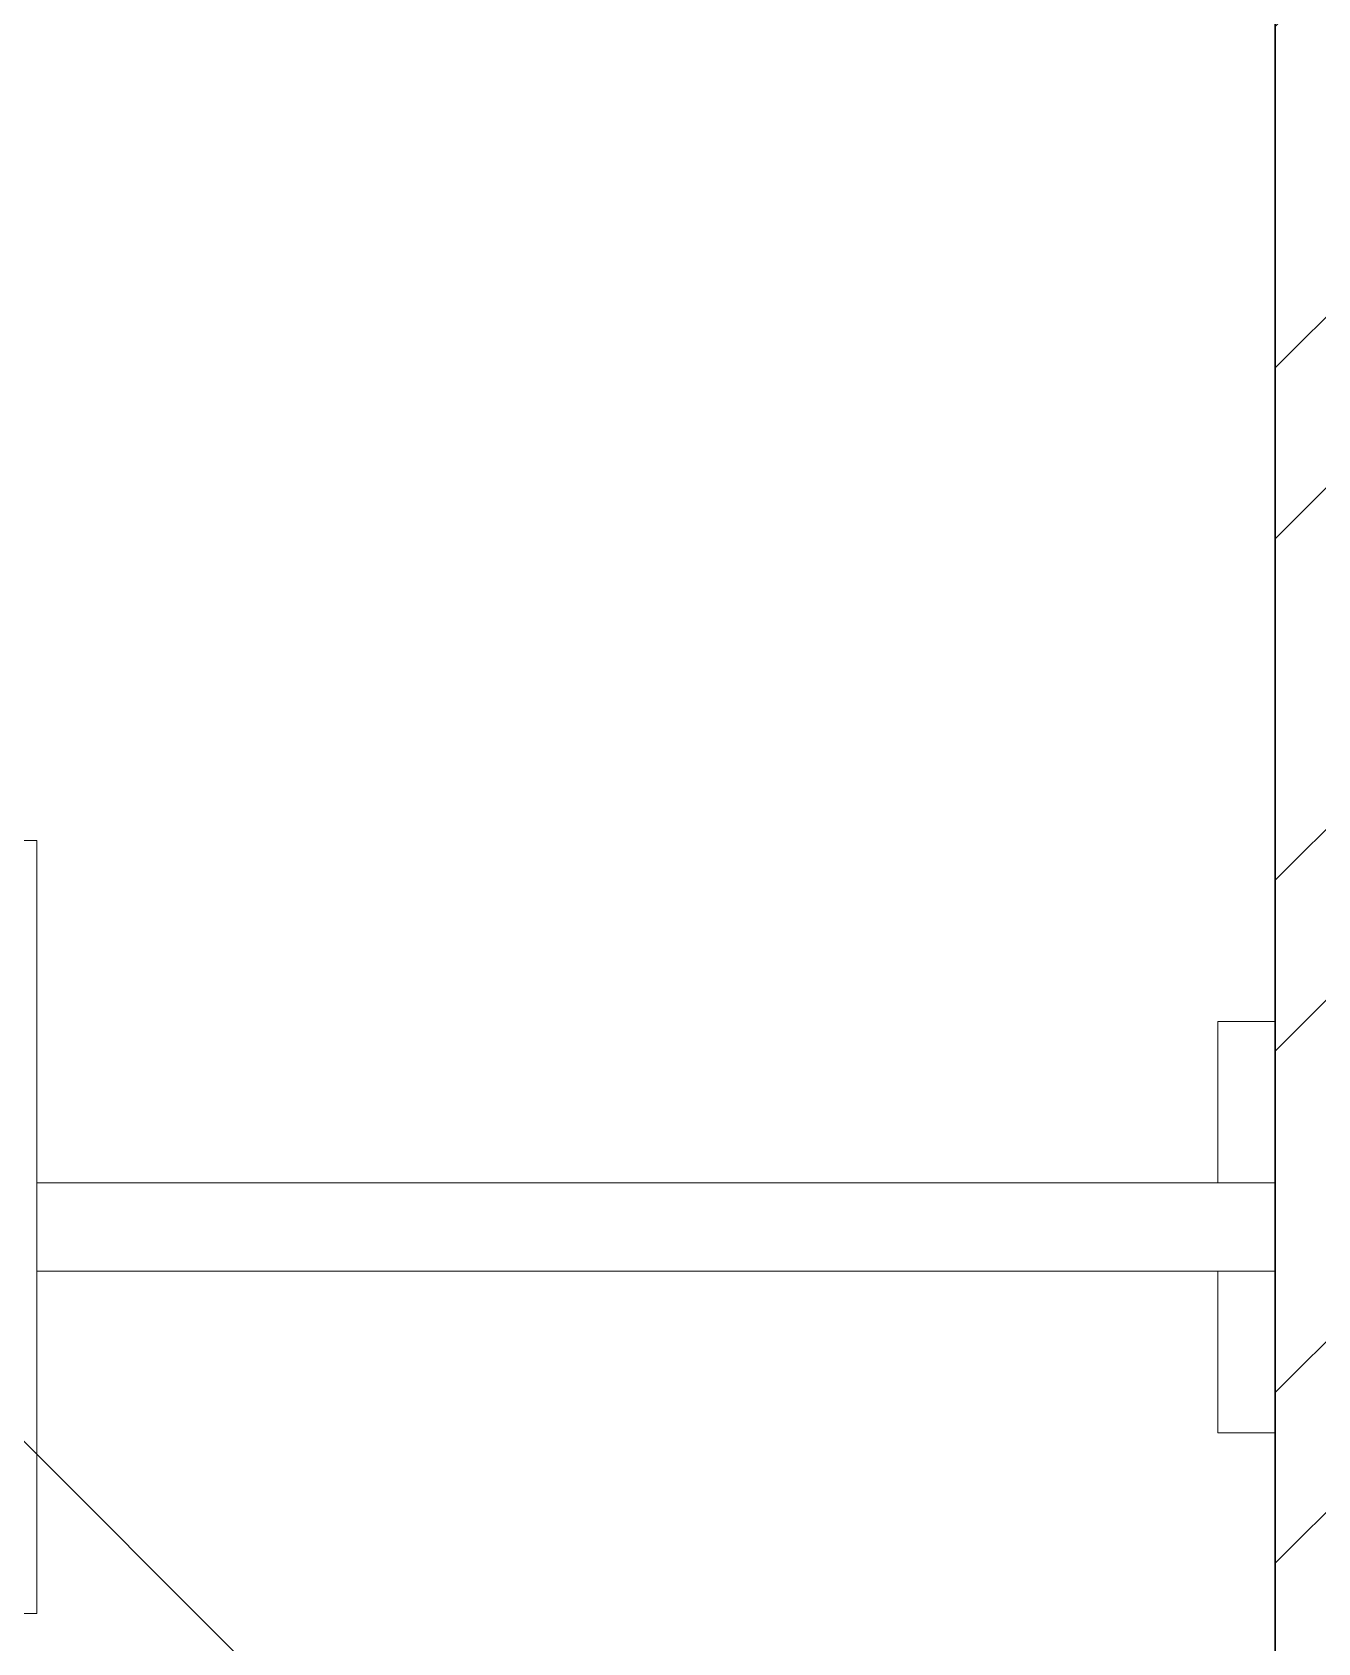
# Model space of a CAD drawing. Header units: inches. Extents: x 3094 to 3721, y -16790 to -15753.
# Drawn here: x 3494.96 to 3508.27, y -16001.11 to -15984.44 of the extents above; entities that cross this region are included whole.
import ezdxf

# ---------------------------------------------------------------- set-up
doc = ezdxf.new("R2010")
doc.units = ezdxf.units.IN
doc.header["$LTSCALE"] = 25
doc.header["$MEASUREMENT"] = 0
for name, color, linetype, lineweight in [('C.P. Fitting', 2, 'Continuous', 13), ('PP-WWP', 3, 'Continuous', 9), ('SDA - Bathroom Fittings & Fixtures', 52, 'Continuous', 5), ('SDA - Brick Wall', 7, 'Continuous', 30), ('SDA - Hatch Lite', 252, 'Continuous', 0)]:
    doc.layers.add(name, color=color, linetype=linetype, lineweight=lineweight)
doc.layers.add('PP-TOILET 2', color=34, linetype='Continuous', true_color=0x994200)

# ---------------------------------------------------------------- blocks, each defined once
blk = doc.blocks.new('radse')
at = {"layer": 'C.P. Fitting'}
for p, q in [((2625.103, -25078.772), (2626.656, -25078.772)), ((2628.977, -25092.787), (2628.977, -25078.772)), ((2629.977, -25078.772), (2629.977, -25092.787))]:
    blk.add_line(p, q, dxfattribs=at)
blk.add_lwpolyline([(2625.103, -25070.024), (2633.851, -25070.024), (2633.851, -25078.772), (2625.103, -25078.772)], close=True, dxfattribs=at)
blk.add_lwpolyline([(2629.977, -25092.139), (2631.805, -25092.139), (2631.805, -25092.787), (2627.149, -25092.787), (2627.149, -25092.139), (2628.977, -25092.139)], dxfattribs=at)

msp = doc.modelspace()

# ---------------------------------------------------------------- hatches: boundary and pattern name
at = {"layer": 'SDA - Hatch Lite'}
h = msp.add_hatch(dxfattribs=at)
h.set_pattern_fill('ANSI32', color=256, scale=10)
h.set_pattern_definition([(45, (3081.9256, -16917.6346), (-2.65165, 2.65165), []), (45, (3083.6934, -16917.6346), (-2.65165, 2.65165), [])])
h.paths.add_polyline_path([(3512.356, -15941.366), (3507.829, -15941.366), (3507.829, -16014.811), (3494.976, -16014.811), (3494.976, -16019.339), (3507.829, -16019.339), (3507.829, -16081.689), (3512.356, -16081.689)])
h.paths.add_polyline_path([(3555.856, -16086.216), (3555.856, -16090.744), (3637.947, -16090.744), (3637.947, -16086.216)])

# ---------------------------------------------------------------- linework, layer by layer
at = {"layer": 'PP-TOILET 2'}
msp.add_lwpolyline([(3433.813, -15941.366), (3507.829, -15941.366), (3507.829, -16014.811), (3433.813, -16014.811)], close=True, dxfattribs=at)
at = {"layer": 'PP-WWP'}
msp.add_line((3499.194, -16003.346), (3487.107, -15991.258), dxfattribs=at)
at = {"layer": 'SDA - Brick Wall'}
msp.add_line((3507.829, -16014.811), (3507.829, -15941.366), dxfattribs=at)

# ---------------------------------------------------------------- block references
at = {"layer": 'SDA - Bathroom Fittings & Fixtures', "xscale": -0.914509067789756, "yscale": 0.914509067789756, "zscale": 0.9145090677897563, "rotation": 90.00000131917245}
msp.add_blockref('radse', (-19439.753, -13592.131), dxfattribs=at)

doc.saveas('drawing.dxf')
